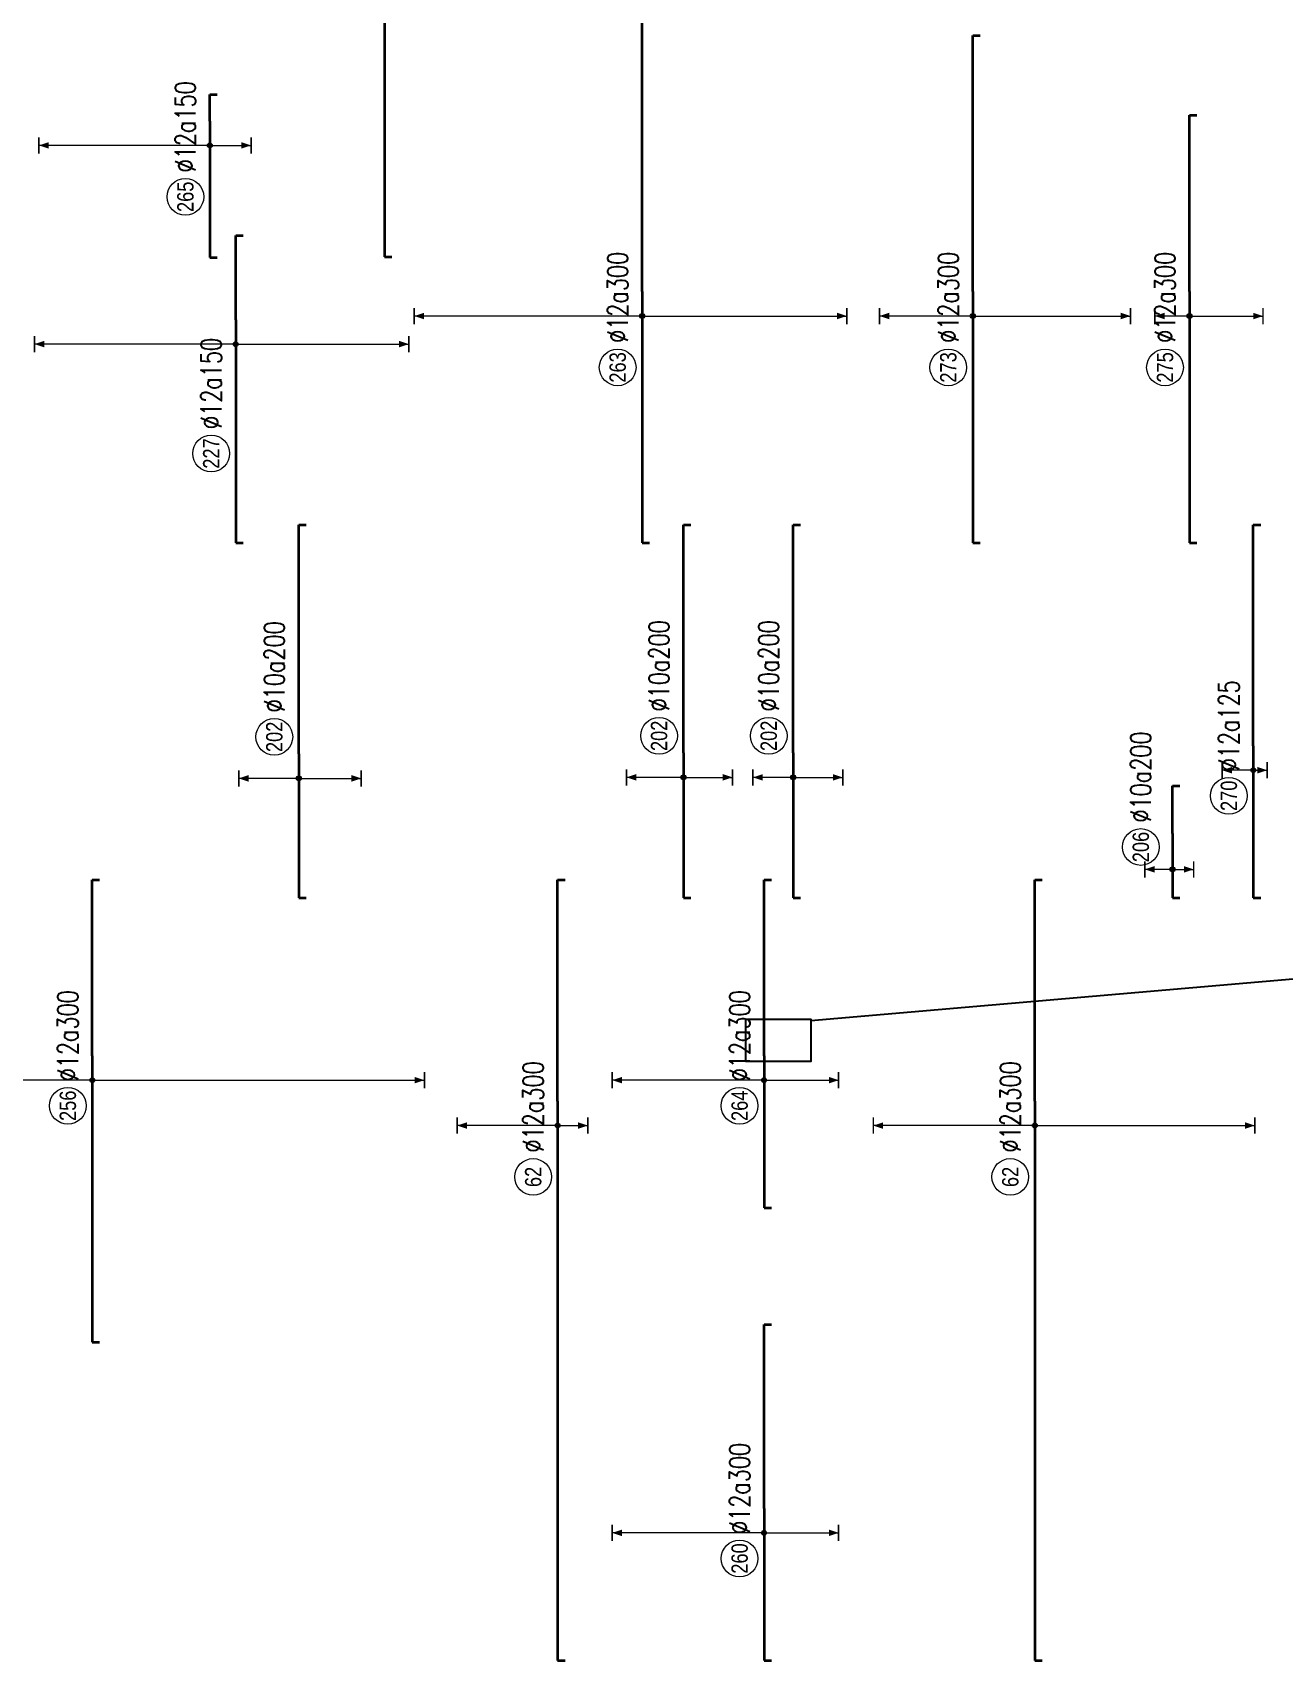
# Model space of a CAD drawing. Header units: millimetres. Extents: x -415354 to 883813, y -531490 to 486716.
# Drawn here: x 151295 to 181950, y -247170 to -207257 of the extents above; entities that cross this region are included whole.
import ezdxf
from ezdxf.enums import TextEntityAlignment as Align

# ---------------------------------------------------------------- set-up
doc = ezdxf.new("R2010")
doc.units = ezdxf.units.MM
doc.header["$MEASUREMENT"] = 0
for name, color, linetype, lineweight in [('NDC_S_DIM', 1, 'Continuous', 15), ('NDC_S_REBAR', 4, 'Continuous', 35), ('NDC_S_VN TEXT', 7, 'Continuous', 20)]:
    doc.layers.add(name, color=color, linetype=linetype, lineweight=lineweight)
doc.styles.add('ARIAL', font='arial.ttf', dxfattribs={"width": 0.8})
doc.styles.add('NDC_EN TXT', font='romans.shx', dxfattribs={"width": 0.8})

# ---------------------------------------------------------------- blocks, each defined once
blk = doc.blocks.new('*U536')
at = {"layer": 'NDC_S_REBAR'}
for p, q in [((0, 0), (-115.01, 0)), ((-115.01, 0), (-115.01, -0.9)), ((-115.01, -0.9), (-115.01, -0.9))]:
    blk.add_line(p, q, dxfattribs=at)
at = {"layer": 'NDC_S_VN TEXT', "style": 'ARIAL', "width": 0.8}
blk.add_attdef('KHT', text='', height=2, dxfattribs=at).set_placement((2.1, 3), align=Align.MIDDLE_CENTER)
at = {"layer": 'NDC_S_VN TEXT', "color": 3, "style": 'NDC_EN TXT', "width": 0.75}
blk.add_attdef('DKT', (5.1, 1.75), '', height=2.5, dxfattribs=at)
blk = doc.blocks.new('*U403')
h = blk.add_hatch(color=6)
edge = h.paths.add_edge_path()
edge.add_arc((-2.99, 0), 0.3, 0, 360)
at = {"layer": 'NDC_S_DIM', "color": 8}
for q in [(-2.99, 7.35), (-2.99, -7.65)]:
    blk.add_line((-2.99, 0), q, dxfattribs=at)
for points in [[(-3.99, 7.35, 0.2, 0.2, 0), (-1.99, 7.35, 0, 0, 0)], [(-3.99, -7.65, 0.2, 0.2, 0), (-1.99, -7.65, 0, 0, 0)]]:
    blk.add_lwpolyline(points, format="xyseb", dxfattribs=at)
at = {"layer": 'NDC_S_DIM'}
blk.add_circle((2.1, 3), 2.25, dxfattribs=at)
at = {"layer": 'NDC_S_DIM', "color": 6}
blk.add_circle((-2.99, 0), 0.3, dxfattribs=at)
at = {"layer": 'NDC_S_DIM', "color": 8}
for points in [[(-3.39, 6.15), (-2.99, 7.35), (-2.59, 6.15)], [(-3.39, -6.45), (-2.99, -7.65), (-2.59, -6.45)]]:
    blk.add_solid(points, dxfattribs=at)
at = {"layer": 'NDC_S_REBAR'}
for p, q in [((0, 0), (-17.62, 0)), ((-17.62, 0), (-17.62, -0.9)), ((0, 0), (28.08, 0)), ((28.08, 0), (28.08, -0.9)), ((-17.62, -0.9), (-17.62, -0.9)), ((28.08, -0.9), (28.08, -0.9))]:
    blk.add_line(p, q, dxfattribs=at)
at = {"layer": 'NDC_S_VN TEXT', "style": 'ARIAL', "width": 0.8}
blk.add_attdef('KHT', text='', height=2, dxfattribs=at).set_placement((2.1, 3), align=Align.MIDDLE_CENTER)
at = {"layer": 'NDC_S_VN TEXT', "color": 3, "style": 'NDC_EN TXT', "width": 0.75}
blk.add_attdef('DKT', (5.1, 1.75), '', height=2.5, dxfattribs=at)
blk = doc.blocks.new('*U404')
h = blk.add_hatch(color=6)
edge = h.paths.add_edge_path()
edge.add_arc((-2.99, 0), 0.3, 0, 360)
at = {"layer": 'NDC_S_DIM', "color": 8}
for q in [(-2.99, 6.99), (-2.99, -6.01)]:
    blk.add_line((-2.99, 0), q, dxfattribs=at)
for points in [[(-3.99, 6.99, 0.2, 0.2, 0), (-1.99, 6.99, 0, 0, 0)], [(-3.99, -6.01, 0.2, 0.2, 0), (-1.99, -6.01, 0, 0, 0)]]:
    blk.add_lwpolyline(points, format="xyseb", dxfattribs=at)
at = {"layer": 'NDC_S_DIM'}
blk.add_circle((2.1, 3), 2.25, dxfattribs=at)
at = {"layer": 'NDC_S_DIM', "color": 6}
blk.add_circle((-2.99, 0), 0.3, dxfattribs=at)
at = {"layer": 'NDC_S_DIM', "color": 8}
for points in [[(-3.39, 5.79), (-2.99, 6.99), (-2.59, 5.79)], [(-3.39, -4.81), (-2.99, -6.01), (-2.59, -4.81)]]:
    blk.add_solid(points, dxfattribs=at)
at = {"layer": 'NDC_S_REBAR'}
for p, q in [((0, 0), (-17.75, 0)), ((-17.75, 0), (-17.75, -0.9)), ((0, 0), (27.95, 0)), ((27.95, 0), (27.95, -0.9)), ((-17.75, -0.9), (-17.75, -0.9)), ((27.95, -0.9), (27.95, -0.9))]:
    blk.add_line(p, q, dxfattribs=at)
at = {"layer": 'NDC_S_VN TEXT', "style": 'ARIAL', "width": 0.8}
blk.add_attdef('KHT', text='', height=2, dxfattribs=at).set_placement((2.1, 3), align=Align.MIDDLE_CENTER)
at = {"layer": 'NDC_S_VN TEXT', "color": 3, "style": 'NDC_EN TXT', "width": 0.75}
blk.add_attdef('DKT', (5.1, 1.75), '', height=2.5, dxfattribs=at)
blk = doc.blocks.new('*U400')
h = blk.add_hatch(color=6)
edge = h.paths.add_edge_path()
edge.add_arc((-4.39, 0), 0.3, 0, 360)
at = {"layer": 'NDC_S_DIM', "color": 8}
for q in [(-4.39, 3.38), (-4.39, -2.6)]:
    blk.add_line((-4.39, 0), q, dxfattribs=at)
for points in [[(-5.39, 3.38, 0.2, 0.2, 0), (-3.39, 3.38, 0, 0, 0)], [(-5.39, -2.6, 0.2, 0.2, 0), (-3.39, -2.6, 0, 0, 0)]]:
    blk.add_lwpolyline(points, format="xyseb", dxfattribs=at)
at = {"layer": 'NDC_S_DIM'}
blk.add_circle((-1.65, 3.88), 2.25, dxfattribs=at)
at = {"layer": 'NDC_S_DIM', "color": 6}
blk.add_circle((-4.39, 0), 0.3, dxfattribs=at)
at = {"layer": 'NDC_S_DIM', "color": 8}
for points in [[(-4.79, 2.18), (-4.39, 3.38), (-3.99, 2.18)], [(-4.79, -1.4), (-4.39, -2.6), (-3.99, -1.4)]]:
    blk.add_solid(points, dxfattribs=at)
at = {"layer": 'NDC_S_REBAR'}
for p, q in [((0, 0), (-7.87, 0)), ((-7.87, 0), (-7.87, -0.9)), ((0, 0), (5.83, 0)), ((-7.87, -0.9), (-7.87, -0.9)), ((5.83, 0), (5.83, -0.9)), ((5.83, -0.9), (5.83, -0.9))]:
    blk.add_line(p, q, dxfattribs=at)
at = {"layer": 'NDC_S_VN TEXT', "style": 'ARIAL', "width": 0.8}
blk.add_attdef('KHT', text='', height=2, dxfattribs=at).set_placement((-1.65, 3.88), align=Align.MIDDLE_CENTER)
at = {"layer": 'NDC_S_VN TEXT', "color": 3, "style": 'NDC_EN TXT', "width": 0.75}
blk.add_attdef('DKT', (1.35, 2.63), '', height=2.5, dxfattribs=at)
blk = doc.blocks.new('*U576')
h = blk.add_hatch(color=6)
edge = h.paths.add_edge_path()
edge.add_arc((-2.99, 0), 0.3, 0, 360)
at = {"layer": 'NDC_S_DIM', "color": 8}
for q in [(-2.99, 20.95), (-2.99, -5.05)]:
    blk.add_line((-2.99, 0), q, dxfattribs=at)
for points in [[(-3.99, 20.95, 0.2, 0.2, 0), (-1.99, 20.95, 0, 0, 0)], [(-3.99, -5.05, 0.2, 0.2, 0), (-1.99, -5.05, 0, 0, 0)]]:
    blk.add_lwpolyline(points, format="xyseb", dxfattribs=at)
at = {"layer": 'NDC_S_DIM'}
blk.add_circle((-9.29, 3), 2.25, dxfattribs=at)
at = {"layer": 'NDC_S_DIM', "color": 6}
blk.add_circle((-2.99, 0), 0.3, dxfattribs=at)
at = {"layer": 'NDC_S_DIM', "color": 8}
for points in [[(-3.39, 19.75), (-2.99, 20.95), (-2.59, 19.75)], [(-3.39, -3.85), (-2.99, -5.05), (-2.59, -3.85)]]:
    blk.add_solid(points, dxfattribs=at)
at = {"layer": 'NDC_S_REBAR'}
for p, q in [((0, 0), (-16.72, 0)), ((-16.72, 0), (-16.72, -0.9)), ((0, 0), (3.23, 0)), ((3.23, 0), (3.23, -0.9)), ((-16.72, -0.9), (-16.72, -0.9)), ((3.23, -0.9), (3.23, -0.9))]:
    blk.add_line(p, q, dxfattribs=at)
at = {"layer": 'NDC_S_VN TEXT', "style": 'ARIAL', "width": 0.8}
blk.add_attdef('KHT', text='', height=2, dxfattribs=at).set_placement((-9.29, 3), align=Align.MIDDLE_CENTER)
at = {"layer": 'NDC_S_VN TEXT', "color": 3, "style": 'NDC_EN TXT', "width": 0.75}
blk.add_attdef('DKT', (-6.29, 1.75), '', height=2.5, dxfattribs=at)
blk = doc.blocks.new('*U549')
h = blk.add_hatch(color=6)
edge = h.paths.add_edge_path()
edge.add_arc((-2.99, 0), 0.3, 0, 360)
at = {"layer": 'NDC_S_DIM', "color": 8}
for q in [(-2.99, 19.78), (-2.99, -26.97)]:
    blk.add_line((-2.99, 0), q, dxfattribs=at)
for points in [[(-3.99, 19.78, 0.2, 0.2, 0), (-1.99, 19.78, 0, 0, 0)], [(-3.99, -26.97, 0.2, 0.2, 0), (-1.99, -26.97, 0, 0, 0)]]:
    blk.add_lwpolyline(points, format="xyseb", dxfattribs=at)
at = {"layer": 'NDC_S_DIM'}
blk.add_circle((-9.29, 3), 2.25, dxfattribs=at)
at = {"layer": 'NDC_S_DIM', "color": 6}
blk.add_circle((-2.99, 0), 0.3, dxfattribs=at)
at = {"layer": 'NDC_S_DIM', "color": 8}
for points in [[(-3.39, 18.58), (-2.99, 19.78), (-2.59, 18.58)], [(-3.39, -25.77), (-2.99, -26.97), (-2.59, -25.77)]]:
    blk.add_solid(points, dxfattribs=at)
at = {"layer": 'NDC_S_REBAR'}
for p, q in [((0, 0), (-68.56, 0)), ((-68.56, 0), (-68.56, -0.9)), ((0, 0), (27.14, 0)), ((27.14, 0), (27.14, -0.9)), ((-68.56, -0.9), (-68.56, -0.9)), ((27.14, -0.9), (27.14, -0.9))]:
    blk.add_line(p, q, dxfattribs=at)
at = {"layer": 'NDC_S_VN TEXT', "style": 'ARIAL', "width": 0.8}
blk.add_attdef('KHT', text='', height=2, dxfattribs=at).set_placement((-9.29, 3), align=Align.MIDDLE_CENTER)
at = {"layer": 'NDC_S_VN TEXT', "color": 3, "style": 'NDC_EN TXT', "width": 0.75}
blk.add_attdef('DKT', (-6.29, 1.75), '', height=2.5, dxfattribs=at)
blk = doc.blocks.new('*U557')
h = blk.add_hatch(color=6)
edge = h.paths.add_edge_path()
edge.add_arc((-2.99, 0), 0.3, 0, 360)
at = {"layer": 'NDC_S_DIM', "color": 8}
for q in [(-2.99, 18.61), (-2.99, -9.14)]:
    blk.add_line((-2.99, 0), q, dxfattribs=at)
for points in [[(-3.99, 18.61, 0.2, 0.2, 0), (-1.99, 18.61, 0, 0, 0)], [(-3.99, -9.14, 0.2, 0.2, 0), (-1.99, -9.14, 0, 0, 0)]]:
    blk.add_lwpolyline(points, format="xyseb", dxfattribs=at)
at = {"layer": 'NDC_S_DIM'}
blk.add_circle((-6.13, 3), 2.25, dxfattribs=at)
at = {"layer": 'NDC_S_DIM', "color": 6}
blk.add_circle((-2.99, 0), 0.3, dxfattribs=at)
at = {"layer": 'NDC_S_DIM', "color": 8}
for points in [[(-3.39, 17.41), (-2.99, 18.61), (-2.59, 17.41)], [(-3.39, -7.94), (-2.99, -9.14), (-2.59, -7.94)]]:
    blk.add_solid(points, dxfattribs=at)
at = {"layer": 'NDC_S_REBAR'}
for p, q in [((0, 0), (-18.63, 0)), ((-18.63, 0), (-18.63, -0.9)), ((0, 0), (21.57, 0)), ((21.57, 0), (21.57, -0.9)), ((-18.63, -0.9), (-18.63, -0.9)), ((21.57, -0.9), (21.57, -0.9))]:
    blk.add_line(p, q, dxfattribs=at)
at = {"layer": 'NDC_S_VN TEXT', "style": 'ARIAL', "width": 0.8}
blk.add_attdef('KHT', text='', height=2, dxfattribs=at).set_placement((-6.13, 3), align=Align.MIDDLE_CENTER)
at = {"layer": 'NDC_S_VN TEXT', "color": 3, "style": 'NDC_EN TXT', "width": 0.75}
blk.add_attdef('DKT', (-3.13, 1.75), '', height=2.5, dxfattribs=at)
blk = doc.blocks.new('*U558')
h = blk.add_hatch(color=6)
edge = h.paths.add_edge_path()
edge.add_arc((-2.99, 0), 0.3, 0, 360)
at = {"layer": 'NDC_S_DIM', "color": 8}
for q in [(-2.99, 18.61), (-2.99, -9.14)]:
    blk.add_line((-2.99, 0), q, dxfattribs=at)
for points in [[(-3.99, 18.61, 0.2, 0.2, 0), (-1.99, 18.61, 0, 0, 0)], [(-3.99, -9.14, 0.2, 0.2, 0), (-1.99, -9.14, 0, 0, 0)]]:
    blk.add_lwpolyline(points, format="xyseb", dxfattribs=at)
at = {"layer": 'NDC_S_DIM'}
blk.add_circle((-6.13, 3), 2.25, dxfattribs=at)
at = {"layer": 'NDC_S_DIM', "color": 6}
blk.add_circle((-2.99, 0), 0.3, dxfattribs=at)
at = {"layer": 'NDC_S_DIM', "color": 8}
for points in [[(-3.39, 17.41), (-2.99, 18.61), (-2.59, 17.41)], [(-3.39, -7.94), (-2.99, -9.14), (-2.59, -7.94)]]:
    blk.add_solid(points, dxfattribs=at)
at = {"layer": 'NDC_S_REBAR'}
for p, q in [((0, 0), (-18.63, 0)), ((-18.63, 0), (-18.63, -0.9)), ((0, 0), (22.57, 0)), ((22.57, 0), (22.57, -0.9)), ((-18.63, -0.9), (-18.63, -0.9)), ((22.57, -0.9), (22.57, -0.9))]:
    blk.add_line(p, q, dxfattribs=at)
at = {"layer": 'NDC_S_VN TEXT', "style": 'ARIAL', "width": 0.8}
blk.add_attdef('KHT', text='', height=2, dxfattribs=at).set_placement((-6.13, 3), align=Align.MIDDLE_CENTER)
at = {"layer": 'NDC_S_VN TEXT', "color": 3, "style": 'NDC_EN TXT', "width": 0.75}
blk.add_attdef('DKT', (-3.13, 1.75), '', height=2.5, dxfattribs=at)
blk = doc.blocks.new('*U561')
h = blk.add_hatch(color=6)
edge = h.paths.add_edge_path()
edge.add_arc((-2.99, 0), 0.3, 0, 360)
at = {"layer": 'NDC_S_DIM', "color": 8}
for q in [(-2.99, 43.8), (-2.99, -40.7)]:
    blk.add_line((-2.99, 0), q, dxfattribs=at)
for points in [[(-3.99, 43.8, 0.2, 0.2, 0), (-1.99, 43.8, 0, 0, 0)], [(-3.99, -40.7, 0.2, 0.2, 0), (-1.99, -40.7, 0, 0, 0)]]:
    blk.add_lwpolyline(points, format="xyseb", dxfattribs=at)
at = {"layer": 'NDC_S_DIM'}
blk.add_circle((-6.13, 3), 2.25, dxfattribs=at)
at = {"layer": 'NDC_S_DIM', "color": 6}
blk.add_circle((-2.99, 0), 0.3, dxfattribs=at)
at = {"layer": 'NDC_S_DIM', "color": 8}
for points in [[(-3.39, 42.6), (-2.99, 43.8), (-2.59, 42.6)], [(-3.39, -39.5), (-2.99, -40.7), (-2.59, -39.5)]]:
    blk.add_solid(points, dxfattribs=at)
at = {"layer": 'NDC_S_REBAR'}
for p, q in [((0, 0), (-35.13, 0)), ((-35.13, 0), (-35.13, -0.9)), ((0, 0), (21.57, 0)), ((21.57, 0), (21.57, -0.9)), ((-35.13, -0.9), (-35.13, -0.9)), ((21.57, -0.9), (21.57, -0.9))]:
    blk.add_line(p, q, dxfattribs=at)
at = {"layer": 'NDC_S_VN TEXT', "style": 'ARIAL', "width": 0.8}
blk.add_attdef('KHT', text='', height=2, dxfattribs=at).set_placement((-6.13, 3), align=Align.MIDDLE_CENTER)
at = {"layer": 'NDC_S_VN TEXT', "color": 3, "style": 'NDC_EN TXT', "width": 0.75}
blk.add_attdef('DKT', (-3.13, 1.75), '', height=2.5, dxfattribs=at)
blk = doc.blocks.new('*U562')
h = blk.add_hatch(color=6)
edge = h.paths.add_edge_path()
edge.add_arc((-2.99, 0), 0.3, 0, 360)
at = {"layer": 'NDC_S_DIM', "color": 8}
for q in [(-2.99, 12.32), (-2.99, -3.68)]:
    blk.add_line((-2.99, 0), q, dxfattribs=at)
for points in [[(-3.99, 12.32, 0.2, 0.2, 0), (-1.99, 12.32, 0, 0, 0)], [(-3.99, -3.68, 0.2, 0.2, 0), (-1.99, -3.68, 0, 0, 0)]]:
    blk.add_lwpolyline(points, format="xyseb", dxfattribs=at)
at = {"layer": 'NDC_S_DIM'}
blk.add_circle((-9.29, 3), 2.25, dxfattribs=at)
at = {"layer": 'NDC_S_DIM', "color": 6}
blk.add_circle((-2.99, 0), 0.3, dxfattribs=at)
at = {"layer": 'NDC_S_DIM', "color": 8}
for points in [[(-3.39, 11.12), (-2.99, 12.32), (-2.59, 11.12)], [(-3.39, -2.48), (-2.99, -3.68), (-2.59, -2.48)]]:
    blk.add_solid(points, dxfattribs=at)
at = {"layer": 'NDC_S_REBAR'}
for p, q in [((0, 0), (-68.56, 0)), ((-68.56, 0), (-68.56, -0.9)), ((0, 0), (27.14, 0)), ((27.14, 0), (27.14, -0.9)), ((-68.56, -0.9), (-68.56, -0.9)), ((27.14, -0.9), (27.14, -0.9))]:
    blk.add_line(p, q, dxfattribs=at)
at = {"layer": 'NDC_S_VN TEXT', "style": 'ARIAL', "width": 0.8}
blk.add_attdef('KHT', text='', height=2, dxfattribs=at).set_placement((-9.29, 3), align=Align.MIDDLE_CENTER)
at = {"layer": 'NDC_S_VN TEXT', "color": 3, "style": 'NDC_EN TXT', "width": 0.75}
blk.add_attdef('DKT', (-6.29, 1.75), '', height=2.5, dxfattribs=at)
blk = doc.blocks.new('*U570')
h = blk.add_hatch(color=6)
edge = h.paths.add_edge_path()
edge.add_arc((-2.99, 0), 0.3, 0, 360)
at = {"layer": 'NDC_S_DIM', "color": 8}
for q in [(-2.99, 27.92), (-2.99, -25.08)]:
    blk.add_line((-2.99, 0), q, dxfattribs=at)
for points in [[(-3.99, 27.92, 0.2, 0.2, 0), (-1.99, 27.92, 0, 0, 0)], [(-3.99, -25.08, 0.2, 0.2, 0), (-1.99, -25.08, 0, 0, 0)]]:
    blk.add_lwpolyline(points, format="xyseb", dxfattribs=at)
at = {"layer": 'NDC_S_DIM'}
blk.add_circle((-9.29, 3), 2.25, dxfattribs=at)
at = {"layer": 'NDC_S_DIM', "color": 6}
blk.add_circle((-2.99, 0), 0.3, dxfattribs=at)
at = {"layer": 'NDC_S_DIM', "color": 8}
for points in [[(-3.39, 26.72), (-2.99, 27.92), (-2.59, 26.72)], [(-3.39, -23.88), (-2.99, -25.08), (-2.59, -23.88)]]:
    blk.add_solid(points, dxfattribs=at)
at = {"layer": 'NDC_S_REBAR'}
for p, q in [((0, 0), (-30.81, 0)), ((-30.81, 0), (-30.81, -0.9)), ((0, 0), (65.39, 0)), ((65.39, 0), (65.39, -0.9)), ((-30.81, -0.9), (-30.81, -0.9)), ((65.39, -0.9), (65.39, -0.9))]:
    blk.add_line(p, q, dxfattribs=at)
at = {"layer": 'NDC_S_VN TEXT', "style": 'ARIAL', "width": 0.8}
blk.add_attdef('KHT', text='', height=2, dxfattribs=at).set_placement((-9.29, 3), align=Align.MIDDLE_CENTER)
at = {"layer": 'NDC_S_VN TEXT', "color": 3, "style": 'NDC_EN TXT', "width": 0.75}
blk.add_attdef('DKT', (-6.29, 1.75), '', height=2.5, dxfattribs=at)
blk = doc.blocks.new('*U571')
h = blk.add_hatch(color=6)
edge = h.paths.add_edge_path()
edge.add_arc((-2.99, 0), 0.3, 0, 360)
at = {"layer": 'NDC_S_DIM', "color": 8}
for q in [(-2.99, 11.43), (-2.99, -19.32)]:
    blk.add_line((-2.99, 0), q, dxfattribs=at)
for points in [[(-3.99, 11.43, 0.2, 0.2, 0), (-1.99, 11.43, 0, 0, 0)], [(-3.99, -19.32, 0.2, 0.2, 0), (-1.99, -19.32, 0, 0, 0)]]:
    blk.add_lwpolyline(points, format="xyseb", dxfattribs=at)
at = {"layer": 'NDC_S_DIM'}
blk.add_circle((-9.29, 3), 2.25, dxfattribs=at)
at = {"layer": 'NDC_S_DIM', "color": 6}
blk.add_circle((-2.99, 0), 0.3, dxfattribs=at)
at = {"layer": 'NDC_S_DIM', "color": 8}
for points in [[(-3.39, 10.23), (-2.99, 11.43), (-2.59, 10.23)], [(-3.39, -18.12), (-2.99, -19.32), (-2.59, -18.12)]]:
    blk.add_solid(points, dxfattribs=at)
at = {"layer": 'NDC_S_REBAR'}
for p, q in [((0, 0), (-30.81, 0)), ((-30.81, 0), (-30.81, -0.9)), ((0, 0), (31.39, 0)), ((31.39, 0), (31.39, -0.9)), ((-30.81, -0.9), (-30.81, -0.9)), ((31.39, -0.9), (31.39, -0.9))]:
    blk.add_line(p, q, dxfattribs=at)
at = {"layer": 'NDC_S_VN TEXT', "style": 'ARIAL', "width": 0.8}
blk.add_attdef('KHT', text='', height=2, dxfattribs=at).set_placement((-9.29, 3), align=Align.MIDDLE_CENTER)
at = {"layer": 'NDC_S_VN TEXT', "color": 3, "style": 'NDC_EN TXT', "width": 0.75}
blk.add_attdef('DKT', (-6.29, 1.75), '', height=2.5, dxfattribs=at)
blk = doc.blocks.new('*U1057')
h = blk.add_hatch(color=6)
edge = h.paths.add_edge_path()
edge.add_arc((-2.99, 0), 0.3, 0, 360)
at = {"layer": 'NDC_S_DIM', "color": 8}
for q in [(-2.99, 24.66), (-2.99, -21.2)]:
    blk.add_line((-2.99, 0), q, dxfattribs=at)
for points in [[(-3.99, 24.66, 0.2, 0.2, 0), (-1.99, 24.66, 0, 0, 0)], [(-3.99, -21.2, 0.2, 0.2, 0), (-1.99, -21.2, 0, 0, 0)]]:
    blk.add_lwpolyline(points, format="xyseb", dxfattribs=at)
at = {"layer": 'NDC_S_DIM'}
blk.add_circle((-16.4, 3), 2.25, dxfattribs=at)
at = {"layer": 'NDC_S_DIM', "color": 6}
blk.add_circle((-2.99, 0), 0.3, dxfattribs=at)
at = {"layer": 'NDC_S_DIM', "color": 8}
for points in [[(-3.39, 23.46), (-2.99, 24.66), (-2.59, 23.46)], [(-3.39, -20), (-2.99, -21.2), (-2.59, -20)]]:
    blk.add_solid(points, dxfattribs=at)
at = {"layer": 'NDC_S_REBAR'}
for p, q in [((0, 0), (-27.36, 0)), ((-27.36, 0), (-27.36, -0.9)), ((0, 0), (10.34, 0)), ((10.34, 0), (10.34, -0.9)), ((-27.36, -0.9), (-27.36, -0.9)), ((10.34, -0.9), (10.34, -0.9))]:
    blk.add_line(p, q, dxfattribs=at)
at = {"layer": 'NDC_S_VN TEXT', "style": 'ARIAL', "width": 0.8}
blk.add_attdef('KHT', text='', height=2, dxfattribs=at).set_placement((-16.4, 3), align=Align.MIDDLE_CENTER)
at = {"layer": 'NDC_S_VN TEXT', "color": 3, "style": 'NDC_EN TXT', "width": 0.75}
blk.add_attdef('DKT', (-13.4, 1.75), '', height=2.5, dxfattribs=at)
blk = doc.blocks.new('*U1060')
h = blk.add_hatch(color=6)
edge = h.paths.add_edge_path()
edge.add_arc((-2.99, 0), 0.3, 0, 360)
at = {"layer": 'NDC_S_DIM', "color": 8}
for q in [(-2.99, 4.93), (-2.99, -6.07)]:
    blk.add_line((-2.99, 0), q, dxfattribs=at)
for points in [[(-3.99, 4.93, 0.2, 0.2, 0), (-1.99, 4.93, 0, 0, 0)], [(-3.99, -6.07, 0.2, 0.2, 0), (-1.99, -6.07, 0, 0, 0)]]:
    blk.add_lwpolyline(points, format="xyseb", dxfattribs=at)
at = {"layer": 'NDC_S_DIM'}
blk.add_circle((2.1, 3), 2.25, dxfattribs=at)
at = {"layer": 'NDC_S_DIM', "color": 6}
blk.add_circle((-2.99, 0), 0.3, dxfattribs=at)
at = {"layer": 'NDC_S_DIM', "color": 8}
for points in [[(-3.39, 3.73), (-2.99, 4.93), (-2.59, 3.73)], [(-3.39, -4.87), (-2.99, -6.07), (-2.59, -4.87)]]:
    blk.add_solid(points, dxfattribs=at)
at = {"layer": 'NDC_S_REBAR'}
for p, q in [((0, 0), (-17.75, 0)), ((-17.75, 0), (-17.75, -0.9)), ((0, 0), (27.95, 0)), ((27.95, 0), (27.95, -0.9)), ((-17.75, -0.9), (-17.75, -0.9)), ((27.95, -0.9), (27.95, -0.9))]:
    blk.add_line(p, q, dxfattribs=at)
at = {"layer": 'NDC_S_VN TEXT', "style": 'ARIAL', "width": 0.8}
blk.add_attdef('KHT', text='', height=2, dxfattribs=at).set_placement((2.1, 3), align=Align.MIDDLE_CENTER)
at = {"layer": 'NDC_S_VN TEXT', "color": 3, "style": 'NDC_EN TXT', "width": 0.75}
blk.add_attdef('DKT', (5.1, 1.75), '', height=2.5, dxfattribs=at)
blk = doc.blocks.new('*U1062')
h = blk.add_hatch(color=6)
edge = h.paths.add_edge_path()
edge.add_arc((-2.99, 0), 0.3, 0, 360)
at = {"layer": 'NDC_S_DIM', "color": 8}
for q in [(-2.99, 4.24), (-2.99, -9.01)]:
    blk.add_line((-2.99, 0), q, dxfattribs=at)
for points in [[(-3.99, 4.24, 0.2, 0.2, 0), (-1.99, 4.24, 0, 0, 0)], [(-3.99, -9.01, 0.2, 0.2, 0), (-1.99, -9.01, 0, 0, 0)]]:
    blk.add_lwpolyline(points, format="xyseb", dxfattribs=at)
at = {"layer": 'NDC_S_DIM'}
blk.add_circle((-9.29, 3), 2.25, dxfattribs=at)
at = {"layer": 'NDC_S_DIM', "color": 6}
blk.add_circle((-2.99, 0), 0.3, dxfattribs=at)
at = {"layer": 'NDC_S_DIM', "color": 8}
for points in [[(-3.39, 3.04), (-2.99, 4.24), (-2.59, 3.04)], [(-3.39, -7.81), (-2.99, -9.01), (-2.59, -7.81)]]:
    blk.add_solid(points, dxfattribs=at)
at = {"layer": 'NDC_S_REBAR'}
for p, q in [((0, 0), (-30.81, 0)), ((-30.81, 0), (-30.81, -0.9)), ((0, 0), (21.64, 0)), ((21.64, 0), (21.64, -0.9)), ((-30.81, -0.9), (-30.81, -0.9)), ((21.64, -0.9), (21.64, -0.9))]:
    blk.add_line(p, q, dxfattribs=at)
at = {"layer": 'NDC_S_VN TEXT', "style": 'ARIAL', "width": 0.8}
blk.add_attdef('KHT', text='', height=2, dxfattribs=at).set_placement((-9.29, 3), align=Align.MIDDLE_CENTER)
at = {"layer": 'NDC_S_VN TEXT', "color": 3, "style": 'NDC_EN TXT', "width": 0.75}
blk.add_attdef('DKT', (-6.29, 1.75), '', height=2.5, dxfattribs=at)
blk = doc.blocks.new('*U1071')
h = blk.add_hatch(color=6)
edge = h.paths.add_edge_path()
edge.add_arc((-2.99, 0), 0.3, 0, 360)
at = {"layer": 'NDC_S_DIM', "color": 8}
for q in [(-2.99, 3.81), (-2.99, -1.69)]:
    blk.add_line((-2.99, 0), q, dxfattribs=at)
for points in [[(-3.99, 3.81, 0.2, 0.2, 0), (-1.99, 3.81, 0, 0, 0)], [(-3.99, -1.69, 0.2, 0.2, 0), (-1.99, -1.69, 0, 0, 0)]]:
    blk.add_lwpolyline(points, format="xyseb", dxfattribs=at)
at = {"layer": 'NDC_S_DIM'}
blk.add_circle((-6.13, 3), 2.25, dxfattribs=at)
at = {"layer": 'NDC_S_DIM', "color": 6}
blk.add_circle((-2.99, 0), 0.3, dxfattribs=at)
at = {"layer": 'NDC_S_DIM', "color": 8}
for points in [[(-3.39, 2.61), (-2.99, 3.81), (-2.59, 2.61)], [(-3.39, -0.49), (-2.99, -1.69), (-2.59, -0.49)]]:
    blk.add_solid(points, dxfattribs=at)
at = {"layer": 'NDC_S_REBAR'}
for p, q in [((0, 0), (-18.63, 0)), ((-18.63, 0), (-18.63, -0.9)), ((0, 0), (27.07, 0)), ((27.07, 0), (27.07, -0.9)), ((-18.63, -0.9), (-18.63, -0.9)), ((27.07, -0.9), (27.07, -0.9))]:
    blk.add_line(p, q, dxfattribs=at)
at = {"layer": 'NDC_S_VN TEXT', "style": 'ARIAL', "width": 0.8}
blk.add_attdef('KHT', text='', height=2, dxfattribs=at).set_placement((-6.13, 3), align=Align.MIDDLE_CENTER)
at = {"layer": 'NDC_S_VN TEXT', "color": 3, "style": 'NDC_EN TXT', "width": 0.75}
blk.add_attdef('DKT', (-3.13, 1.75), '', height=2.5, dxfattribs=at)

msp = doc.modelspace()

# ---------------------------------------------------------------- linework, layer by layer
msp.add_line((232328, -226098.8), (170365.8, -231491.8))
msp.add_lwpolyline([(168776.5, -231447.4), (170365.8, -231447.4), (170365.8, -232484.5), (168776.5, -232484.5)], close=True)

# ---------------------------------------------------------------- block references
at = {"xscale": 200, "yscale": 200, "zscale": 200, "rotation": 90}
msp.add_blockref('*U536', (159915.8, -189753.6), dxfattribs=at)
for name, p, values in [('*U570', (166234.1, -213608.7), {'KHT': '263', 'DKT': '%%C12a300'}), ('*U571', (174336.7, -213608.7), {'KHT': '273', 'DKT': '%%C12a300'}), ('*U576', (155639.9, -209425.5), {'KHT': '265', 'DKT': '%%C12a150'}), ('*U1062', (179647.7, -213608.7), {'KHT': '275', 'DKT': '%%C12a300'}), ('*U1057', (156272.6, -214297.5), {'KHT': '227', 'DKT': '%%C12a150'}), ('*U403', (157819.2, -224945.3), {'KHT': '202', 'DKT': '%%c10a200'}), ('*U404', (167247.9, -224920.3), {'KHT': '202', 'DKT': '%%c10a200'}), ('*U1060', (169935.4, -224920.3), {'KHT': '202', 'DKT': '%%c10a200'}), ('*U1071', (181212.2, -224744.4), {'KHT': '270', 'DKT': '%%C12a125'}), ('*U400', (179230.5, -226895.9), {'KHT': '206', 'DKT': '%%c10a200'}), ('*U561', (152759.1, -232344.4), {'KHT': '256', 'DKT': '%%C12a300'}), ('*U562', (164163.5, -233457.5), {'KHT': '62', 'DKT': '%%C12a300'}), ('*U557', (169221.7, -232344.4), {'KHT': '264', 'DKT': '%%C12a300'}), ('*U549', (175855.8, -233457.5), {'KHT': '62', 'DKT': '%%C12a300'}), ('*U558', (169221.7, -243444.4), {'KHT': '260', 'DKT': '%%C12a300'})]:
    msp.add_blockref(name, p, dxfattribs=at).add_auto_attribs(values)

doc.saveas('drawing.dxf')
